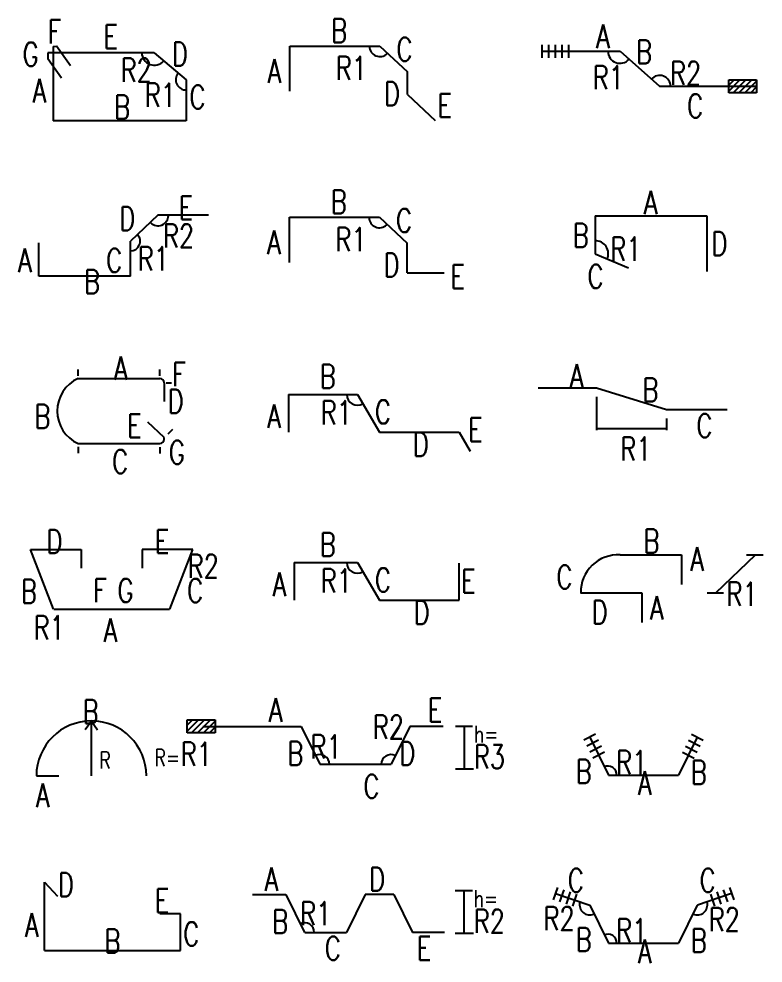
# Model space of a CAD drawing. Header units: millimetres. Extents: x -0.4 to 11.6, y -0.2 to 49.8.
# Drawn here: x 2.936 to 5.149, y 43.848 to 46.657 of the extents above; entities that cross this region are included whole.
import ezdxf
from ezdxf.enums import TextEntityAlignment as Align

# ---------------------------------------------------------------- set-up
doc = ezdxf.new("R2010")
doc.units = ezdxf.units.MM
doc.layers.add('SHOP', color=2, linetype='Continuous')
doc.layers.add('TEXTSHOP', color=3, linetype='Continuous')
doc.styles.add('ROMANS', font='romans.shx', dxfattribs={"width": 0.75, "bigfont": 'whgtxt.shx'})

# ---------------------------------------------------------------- blocks, each defined once
blk = doc.blocks.new('SSBAR_SHP_489')
at = {"color": 40}
for p, q in [((-0.1875, 0.0892), (-0.1488, 0.0475)), ((0.2165, -0.005), (0.155, -0.005)), ((0.2165, -0.1138), (0.2165, -0.005))]:
    blk.add_line(p, q, dxfattribs=at)
at = {"color": 2}
for q in [(-0.1875, 0.0892), (0.2165, -0.1138)]:
    blk.add_line((-0.1875, -0.1138), q, dxfattribs=at)
at = {"layer": 'TEXTSHOP', "color": 4, "style": 'ROMANS', "width": 0.75}
for tag, p in [('D', (-0.1473, 0.0466)), ('E', (0.1408, -0.0009)), ('C', (0.2253, -0.0999))]:
    blk.add_attdef(tag, p, '', height=0.07, dxfattribs=at)
blk.add_attdef('A', text='', height=0.07, dxfattribs=at).set_placement((-0.2048, -0.0734), align=Align.RIGHT)
blk.add_attdef('B', text='', height=0.07, dxfattribs=at).set_placement((0.0147, -0.1208), align=Align.CENTER)
blk = doc.blocks.new('SSBAR_SHP_490')
at = {"color": 0}
for p, q in [((-0.0482, 0.0676), (-0.0663, 0.0426)), ((-0.0482, -0.0948), (-0.0482, 0.0676)), ((-0.0482, 0.0676), (-0.0301, 0.0426))]:
    blk.add_line(p, q, dxfattribs=at)
at = {"color": 40}
blk.add_line((-0.2117, -0.0948), (-0.1454, -0.0948), dxfattribs=at)
blk.add_arc((-0.0482, -0.0948), 0.1635, 0, 180, dxfattribs=at)
at = {"layer": 'TEXTSHOP', "color": 3, "style": 'ROMANS', "width": 0.75}
blk.add_text('R', height=0.05, dxfattribs=at).set_placement((-0.0073, -0.0231), align=Align.TOP_CENTER)
blk.add_text('R=', height=0.05, dxfattribs=at).set_placement((0.1397, -0.0657))
at = {"layer": 'TEXTSHOP', "color": 4, "style": 'ROMANS', "width": 0.75}
blk.add_attdef('B', text='', height=0.07, dxfattribs=at).set_placement((-0.0504, 0.0614), align=Align.CENTER)
blk.add_attdef('R1', (0.2179, -0.0647), '', height=0.07, dxfattribs=at)
blk.add_attdef('A', text='', height=0.07, dxfattribs=at).set_placement((-0.1721, -0.1876), align=Align.RIGHT)
blk = doc.blocks.new('SSBAR_SHP_491')
at = {"color": 2}
for p, q in [((-0.2291, 0.0786), (-0.0787, 0.0786)), ((-0.0787, 0.0786), (-0.0787, 0.0231)), ((0.2534, 0.0786), (0.103, 0.0786)), ((0.103, 0.0786), (0.103, 0.0231))]:
    blk.add_line(p, q, dxfattribs=at)
at = {"layer": 'SHOP', "color": 2}
for p, q in [((-0.1607, -0.0994), (-0.2291, 0.0786)), ((0.185, -0.0994), (0.2534, 0.0786)), ((-0.1602, -0.0994), (0.1845, -0.0994))]:
    blk.add_line(p, q, dxfattribs=at)
at = {"layer": 'TEXTSHOP', "color": 4, "style": 'ROMANS', "width": 0.75}
for tag, p in [('D', (-0.1576, 0.0674)), ('E', (0.162, 0.0674))]:
    blk.add_attdef(tag, text='', height=0.07, dxfattribs=at).set_placement(p, align=Align.CENTER)
for tag, p in [('R2', (0.2384, -0.0061)), ('G', (0.0296, -0.0785)), ('C', (0.2366, -0.0787)), ('R1', (-0.2195, -0.1887)), ('A', (-0.0117, -0.1963))]:
    blk.add_attdef(tag, p, '', height=0.07, dxfattribs=at)
for tag, p in [('B', (-0.2102, -0.0809)), ('F', (-0.0022, -0.0785))]:
    blk.add_attdef(tag, text='', height=0.07, dxfattribs=at).set_placement(p, align=Align.RIGHT)
blk = doc.blocks.new('SSBAR_SHP_492')
at = {"color": 40}
for p, q in [((-0.0873, 0.0953), (-0.0873, 0.1138)), ((0.1549, 0.0953), (0.1549, 0.1138)), ((-0.0873, 0.0871), (0.1549, 0.0871)), ((0.1687, 0.074), (0.1687, 0.0187)), ((0.1738, 0.074), (0.1904, 0.074)), ((0.1687, -0.0881), (0.1195, -0.0429)), ((0.18, -0.0779), (0.1944, -0.0635)), ((-0.0873, -0.1064), (0.1549, -0.1064)), ((0.1687, -0.0932), (0.1687, -0.0881)), ((-0.0873, -0.1164), (-0.0873, -0.1349)), ((0.1549, -0.1171), (0.1549, -0.1355))]:
    blk.add_line(p, q, dxfattribs=at)
for centre, radius, start, end in [((-0.0434, -0.0096), 0.1062, 114.406, 245.594), ((0.1542, 0.0726), 0.0146, 5.4274, 87.3105), ((0.1542, -0.0918), 0.0146, 272.6895, 354.5726)]:
    blk.add_arc(centre, radius, start, end, dxfattribs=at)
at = {"layer": 'TEXTSHOP', "color": 4, "style": 'ROMANS', "width": 0.75}
for tag, p in [('A', (0.0397, 0.083)), ('C', (0.0372, -0.195))]:
    blk.add_attdef(tag, text='', height=0.07, dxfattribs=at).set_placement(p, align=Align.CENTER)
for tag, p in [('F', (0.1921, 0.0642)), ('D', (0.1789, -0.0156)), ('G', (0.1823, -0.1675))]:
    blk.add_attdef(tag, p, '', height=0.07, dxfattribs=at)
for tag, p in [('B', (-0.1701, -0.0605)), ('E', (0.1014, -0.0888))]:
    blk.add_attdef(tag, text='', height=0.07, dxfattribs=at).set_placement(p, align=Align.RIGHT)
blk = doc.blocks.new('SSBAR_SHP_493')
at = {"color": 40}
for p, q in [((-0.2048, -0.1085), (-0.2048, -0.0099)), ((0.0677, -0.1085), (-0.2048, -0.1085))]:
    blk.add_line(p, q, dxfattribs=at)
for centre, radius, start, end in [((0.1498, 0.0724), 0.0312, 226.0469, 358.7516), ((0.0678, -0.0046), 0.0291, 269.968, 42.0465)]:
    blk.add_arc(centre, radius, start, end, dxfattribs=at)
at = {"layer": 'SHOP', "color": 2}
for p, q in [((0.1498, 0.0724), (0.0678, -0.0046)), ((0.3002, 0.0724), (0.1498, 0.0724)), ((0.0677, -0.1085), (0.0678, -0.0046))]:
    blk.add_line(p, q, dxfattribs=at)
at = {"layer": 'TEXTSHOP', "color": 4, "style": 'ROMANS', "width": 0.75}
for tag, p in [('E', (0.2327, 0.0596)), ('B', (-0.0462, -0.1599))]:
    blk.add_attdef(tag, text='', height=0.07, dxfattribs=at).set_placement(p, align=Align.CENTER)
for tag, p in [('D', (0.0823, 0.0277)), ('A', (-0.2254, -0.0967)), ('C', (0.0434, -0.0967))]:
    blk.add_attdef(tag, text='', height=0.07, dxfattribs=at).set_placement(p, align=Align.RIGHT)
for tag, p in [('R2', (0.165, -0.0238)), ('R1', (0.0901, -0.0913))]:
    blk.add_attdef(tag, p, '', height=0.07, dxfattribs=at)
blk = doc.blocks.new('SSBAR_SHP_494')
at = {"color": 0}
for centre, radius, start, end in [((0.1389, 0.0559), 0.0371, 180.3407, 318.1311), ((0.2338, -0.0244), 0.0308, 141.186, 270.1464)]:
    blk.add_arc(centre, radius, start, end, dxfattribs=at)
at = {"layer": 'SHOP', "color": 2}
for p, q in [((-0.1614, 0.0744), (-0.1515, 0.0752)), ((-0.1614, 0.0744), (-0.1614, -0.1467)), ((-0.1104, 0.0171), (-0.1515, 0.0752)), ((-0.1778, 0.0559), (-0.1778, 0.0382)), ((0.1389, 0.0559), (-0.1778, 0.0559)), ((-0.1366, -0.0199), (-0.1778, 0.0382)), ((0.1389, 0.0559), (0.2338, -0.0244)), ((0.2338, -0.0244), (0.2338, -0.1467)), ((0.2338, -0.1467), (-0.1614, -0.1467))]:
    blk.add_line(p, q, dxfattribs=at)
at = {"layer": 'TEXTSHOP', "color": 4, "style": 'ROMANS', "width": 0.75}
for tag, p in [('F', (-0.1779, 0.0838)), ('D', (0.1916, 0.0169)), ('C', (0.2437, -0.1107))]:
    blk.add_attdef(tag, p, '', height=0.07, dxfattribs=at)
blk.add_attdef('E', text='', height=0.07, dxfattribs=at).set_placement((0.0096, 0.0689), align=Align.CENTER)
for tag, p in [('G', (-0.2052, 0.0163)), ('R2', (0.1314, -0.0304)), ('A', (-0.1819, -0.092)), ('R1', (0.2032, -0.105)), ('B', (0.0672, -0.1406))]:
    blk.add_attdef(tag, text='', height=0.07, dxfattribs=at).set_placement(p, align=Align.RIGHT)
blk = doc.blocks.new('SSBAR_SHP_589')
at = {"color": 0}
for p, q in [((0.2337, 0.0643), (0.2848, 0.0643)), ((0.2607, -0.0617), (0.2607, 0.0646)), ((0.2337, -0.0627), (0.2877, -0.0627))]:
    blk.add_line(p, q, dxfattribs=at)
blk.add_arc((-0.2142, -0.0602), 0.0288, 359.9469, 116.1324, dxfattribs=at)
at = {"layer": 'SHOP', "color": 2}
for p, q in [((-0.3688, 0.0524), (-0.2699, 0.0524)), ((-0.2699, 0.0524), (-0.2142, -0.0602)), ((-0.0337, 0.0524), (-0.0894, -0.0602)), ((0.051, 0.0524), (-0.0337, 0.0524)), ((0.051, 0.0524), (0.1067, -0.0602)), ((-0.2137, -0.0602), (-0.0894, -0.0602)), ((0.2018, -0.0602), (0.1067, -0.0602))]:
    blk.add_line(p, q, dxfattribs=at)
at = {"layer": 'TEXTSHOP', "color": 3, "style": 'ROMANS', "width": 0.75}
blk.add_text('h=', height=0.05, dxfattribs=at).set_placement((0.2889, 0.0151))
at = {"layer": 'TEXTSHOP', "color": 4, "style": 'ROMANS', "width": 0.75}
for tag, p in [('A', (-0.3127, 0.063)), ('D', (0.0015, 0.063)), ('C', (-0.1303, -0.1426)), ('E', (0.1408, -0.1426))]:
    blk.add_attdef(tag, text='', height=0.07, dxfattribs=at).set_placement(p, align=Align.CENTER)
for tag, p in [('R1', (-0.2274, -0.039)), ('R2', (0.289, -0.0619))]:
    blk.add_attdef(tag, p, '', height=0.07, dxfattribs=at)
blk.add_attdef('B', text='', height=0.07, dxfattribs=at).set_placement((-0.263, -0.0628), align=Align.RIGHT)
blk = doc.blocks.new('SSBAR_SHP_590')
at = {"color": 40}
for p, q in [((-0.5629, 0.0558), (-0.5471, 0.0715)), ((-0.5629, 0.0381), (-0.5294, 0.0715)), ((-0.5629, 0.0715), (-0.4799, 0.0715)), ((-0.5629, 0.0332), (-0.5629, 0.0715)), ((-0.5501, 0.0332), (-0.5118, 0.0715)), ((-0.5324, 0.0332), (-0.4941, 0.0715)), ((-0.5147, 0.0332), (-0.4799, 0.068)), ((-0.4799, 0.0715), (-0.4799, 0.0332)), ((-0.4799, 0.0332), (-0.5629, 0.0332)), ((-0.497, 0.0332), (-0.4799, 0.0503))]:
    blk.add_line(p, q, dxfattribs=at)
at = {"color": 0}
for p, q in [((0.2341, 0.0535), (0.2852, 0.0535)), ((0.2611, -0.0725), (0.2611, 0.0538)), ((0.2341, -0.0735), (0.2881, -0.0735))]:
    blk.add_line(p, q, dxfattribs=at)
for centre, start, end in [((-0.1691, -0.0602), 359.9469, 116.1324), ((0.0427, -0.0602), 63.8676, 180.0531)]:
    blk.add_arc(centre, 0.0288, start, end, dxfattribs=at)
at = {"layer": 'SHOP', "color": 2}
for p, q in [((-0.5169, 0.0524), (-0.2248, 0.0524)), ((-0.2248, 0.0524), (-0.1691, -0.0602)), ((0.0984, 0.0524), (0.0427, -0.0602)), ((0.1973, 0.0524), (0.0984, 0.0524)), ((-0.1686, -0.0602), (0.0427, -0.0602))]:
    blk.add_line(p, q, dxfattribs=at)
at = {"layer": 'TEXTSHOP', "color": 3, "style": 'ROMANS', "width": 0.75}
blk.add_text('h=', height=0.05, dxfattribs=at).set_placement((0.2892, 0.0043))
at = {"layer": 'TEXTSHOP', "color": 30, "true_color": 0xf8991e, "style": 'ROMANS', "width": 0.75}
for tag, p in [('O1', (-0.5629, 0.0792)), ('T1', (-0.4799, 0.0792))]:
    blk.add_attdef(tag, text='', height=0.05, dxfattribs=at).set_placement(p, align=Align.CENTER)
at = {"layer": 'TEXTSHOP', "color": 4, "style": 'ROMANS', "width": 0.75}
for tag, p in [('A', (-0.336, 0.0664)), ('E', (0.1738, 0.0664)), ('C', (-0.0156, -0.1608))]:
    blk.add_attdef(tag, text='', height=0.07, dxfattribs=at).set_placement(p, align=Align.CENTER)
for tag, p in [('R2', (0.0812, 0.0154)), ('B', (-0.2179, -0.0628))]:
    blk.add_attdef(tag, text='', height=0.07, dxfattribs=at).set_placement(p, align=Align.RIGHT)
at = {"layer": 'TEXTSHOP', "color": 30, "true_color": 0xf8991e, "style": 'ROMANS', "width": 0.75}
blk.add_attdef('COUPLER1', text='', height=0.05, dxfattribs=at).set_placement((-0.5214, 0.0256), align=Align.TOP_CENTER)
at = {"layer": 'TEXTSHOP', "color": 4, "style": 'ROMANS', "width": 0.75}
for tag, p in [('R1', (-0.1963, -0.0429)), ('D', (0.0676, -0.063)), ('R3', (0.2894, -0.0727))]:
    blk.add_attdef(tag, p, '', height=0.07, dxfattribs=at)
blk = doc.blocks.new('SSBAR_SHP_591')
at = {"color": 2}
blk.add_line((0.245, -0.0726), (0.245, 0.0376), dxfattribs=at)
at = {"color": 0}
blk.add_arc((-0.057, 0.0399), 0.032, 181.1755, 300.1299, dxfattribs=at)
at = {"layer": 'SHOP', "color": 2}
for p, q in [((-0.2457, 0.0399), (-0.057, 0.0399)), ((-0.2457, 0.0399), (-0.2457, -0.0726)), ((-0.057, 0.0399), (0.0088, -0.0726)), ((0.0088, -0.0726), (0.245, -0.0726))]:
    blk.add_line(p, q, dxfattribs=at)
at = {"layer": 'TEXTSHOP', "color": 4, "style": 'ROMANS', "width": 0.75}
for tag, p in [('B', (-0.1452, 0.0585)), ('D', (0.1341, -0.1439))]:
    blk.add_attdef(tag, text='', height=0.07, dxfattribs=at).set_placement(p, align=Align.CENTER)
for tag, p in [('A', (-0.2686, -0.0599)), ('R1', (-0.0736, -0.0493))]:
    blk.add_attdef(tag, text='', height=0.07, dxfattribs=at).set_placement(p, align=Align.RIGHT)
for tag, p in [('C', (-0.0049, -0.0471)), ('E', (0.2514, -0.0508))]:
    blk.add_attdef(tag, p, '', height=0.07, dxfattribs=at)
blk = doc.blocks.new('SSBAR_SHP_592')
at = {"color": 0}
blk.add_arc((-0.057, 0.0399), 0.032, 181.1755, 300.1299, dxfattribs=at)
at = {"layer": 'SHOP', "color": 2}
for p, q in [((-0.2617, 0.0399), (-0.057, 0.0399)), ((-0.2617, 0.0399), (-0.2617, -0.0726)), ((-0.057, 0.0399), (0.0088, -0.0726)), ((0.0088, -0.0726), (0.245, -0.0726)), ((0.245, -0.0726), (0.2779, -0.1289))]:
    blk.add_line(p, q, dxfattribs=at)
at = {"layer": 'TEXTSHOP', "color": 4, "style": 'ROMANS', "width": 0.75}
for tag, p in [('B', (-0.1452, 0.0585)), ('D', (0.1316, -0.1439))]:
    blk.add_attdef(tag, text='', height=0.07, dxfattribs=at).set_placement(p, align=Align.CENTER)
for tag, p in [('A', (-0.2846, -0.0599)), ('R1', (-0.0736, -0.0493))]:
    blk.add_attdef(tag, text='', height=0.07, dxfattribs=at).set_placement(p, align=Align.RIGHT)
for tag, p in [('C', (-0.0049, -0.0471)), ('E', (0.2723, -0.0999))]:
    blk.add_attdef(tag, p, '', height=0.07, dxfattribs=at)
blk = doc.blocks.new('SSBAR_SHP_593')
at = {"color": 40}
blk.add_line((0.0905, -0.0991), (0.2007, -0.0991), dxfattribs=at)
blk.add_arc((0.0084, 0.0667), 0.0312, 181.2484, 313.9531, dxfattribs=at)
at = {"layer": 'SHOP', "color": 2}
for p, q in [((-0.259, 0.0667), (0.0084, 0.0667)), ((-0.259, -0.0676), (-0.259, 0.0667)), ((0.0084, 0.0667), (0.0905, -0.0103)), ((0.0905, -0.0991), (0.0905, -0.0103))]:
    blk.add_line(p, q, dxfattribs=at)
at = {"layer": 'TEXTSHOP', "color": 4, "style": 'ROMANS', "width": 0.75}
blk.add_attdef('B', text='', height=0.07, dxfattribs=at).set_placement((-0.1125, 0.0776), align=Align.CENTER)
for tag, p in [('C', (0.0577, 0.022)), ('E', (0.2198, -0.1452))]:
    blk.add_attdef(tag, p, '', height=0.07, dxfattribs=at)
for tag, p in [('R1', (-0.0301, -0.034)), ('A', (-0.2848, -0.0428)), ('D', (0.0682, -0.1101))]:
    blk.add_attdef(tag, text='', height=0.07, dxfattribs=at).set_placement(p, align=Align.RIGHT)
blk = doc.blocks.new('SSBAR_SHP_594')
at = {"color": 40}
blk.add_arc((0.0097, 0.0757), 0.0312, 181.2484, 313.9531, dxfattribs=at)
at = {"layer": 'SHOP', "color": 2}
for p, q in [((-0.2577, 0.0757), (0.0097, 0.0757)), ((-0.2577, -0.0586), (-0.2577, 0.0757)), ((0.0097, 0.0757), (0.0918, -0.0013)), ((0.0918, -0.0683), (0.0918, -0.0013)), ((0.0918, -0.0683), (0.1738, -0.1453))]:
    blk.add_line(p, q, dxfattribs=at)
at = {"layer": 'TEXTSHOP', "color": 4, "style": 'ROMANS', "width": 0.75}
blk.add_attdef('B', text='', height=0.07, dxfattribs=at).set_placement((-0.1112, 0.0866), align=Align.CENTER)
for tag, p in [('C', (0.059, 0.031)), ('E', (0.1812, -0.1362))]:
    blk.add_attdef(tag, p, '', height=0.07, dxfattribs=at)
for tag, p in [('A', (-0.2835, -0.0337)), ('R1', (-0.0289, -0.025)), ('D', (0.0695, -0.1011))]:
    blk.add_attdef(tag, text='', height=0.07, dxfattribs=at).set_placement(p, align=Align.RIGHT)
blk = doc.blocks.new('SSBAR_SHP_689')
at = {"color": 40}
for p, q in [((-0.2625, 0.0733), (-0.2748, 0.037)), ((-0.2435, 0.0668), (-0.2559, 0.0305)), ((-0.2246, 0.0604), (-0.2369, 0.0241)), ((0.2115, 0.0604), (0.2238, 0.0241)), ((0.2304, 0.0668), (0.2428, 0.0305)), ((0.2494, 0.0733), (0.2617, 0.037)), ((-0.2057, 0.0539), (-0.218, 0.0176)), ((0.1926, 0.0539), (0.2049, 0.0176))]:
    blk.add_line(p, q, dxfattribs=at)
at = {"color": 0}
for centre, radius, start, end in [((-0.1666, 0.0217), 0.03, 164.7028, 294.849), ((0.1535, 0.0217), 0.03, 245.151, 15.2972), ((-0.1124, -0.0922), 0.0266, 357.6156, 116.5795)]:
    blk.add_arc(centre, radius, start, end, dxfattribs=at)
at = {"layer": 'SHOP', "color": 2}
for p, q in [((-0.2686, 0.0551), (-0.1666, 0.0203)), ((0.2555, 0.0551), (0.1535, 0.0203)), ((-0.1666, 0.0203), (-0.1109, -0.0922)), ((0.1531, 0.0203), (0.0973, -0.0922)), ((-0.1104, -0.0922), (0.0973, -0.0922))]:
    blk.add_line(p, q, dxfattribs=at)
at = {"layer": 'TEXTSHOP', "color": 4, "style": 'ROMANS', "width": 0.75}
for tag, p in [('C', (-0.1127, 0.0596)), ('R2', (-0.2114, -0.0539)), ('B', (-0.1607, -0.1165))]:
    blk.add_attdef(tag, text='', height=0.07, dxfattribs=at).set_placement(p, align=Align.RIGHT)
for tag, p in [('C', (0.095, 0.0596)), ('R2', (0.1876, -0.0567)), ('R1', (-0.0877, -0.0895)), ('B', (0.1345, -0.1194))]:
    blk.add_attdef(tag, p, '', height=0.07, dxfattribs=at)
at = {"layer": 'TEXTSHOP', "color": 30, "true_color": 0xf8991e, "style": 'ROMANS', "width": 0.75}
blk.add_attdef('COUPLER1', text='', height=0.05, dxfattribs=at).set_placement((-0.2822, 0.0299), align=Align.BOTTOM_RIGHT)
blk.add_attdef('COUPLER2', text='', height=0.05, dxfattribs=at).set_placement((0.265, 0.0299), align=Align.BOTTOM_LEFT)
at = {"layer": 'TEXTSHOP', "color": 4, "style": 'ROMANS', "width": 0.75}
blk.add_attdef('A', text='', height=0.07, dxfattribs=at).set_placement((-0.0026, -0.1516), align=Align.CENTER)
blk = doc.blocks.new('SSBAR_SHP_690')
at = {"color": 40}
for p, q in [((-0.1495, 0.029), (-0.1837, 0.0117)), ((0.1364, 0.029), (0.1706, 0.0117)), ((-0.1405, 0.0111), (-0.1747, -0.0061)), ((0.1274, 0.0111), (0.1616, -0.0061)), ((-0.1315, -0.0068), (-0.1657, -0.024)), ((-0.1225, -0.0246), (-0.1568, -0.0419)), ((0.1094, -0.0246), (0.1437, -0.0419)), ((0.1184, -0.0068), (0.1526, -0.024))]:
    blk.add_line(p, q, dxfattribs=at)
at = {"color": 0}
blk.add_arc((-0.1124, -0.0922), 0.0266, 357.6156, 116.5795, dxfattribs=at)
at = {"layer": 'SHOP', "color": 2}
for p, q in [((-0.1666, 0.0203), (-0.1109, -0.0922)), ((0.1531, 0.0203), (0.0973, -0.0922)), ((-0.1104, -0.0922), (0.0973, -0.0922))]:
    blk.add_line(p, q, dxfattribs=at)
at = {"layer": 'TEXTSHOP', "color": 30, "true_color": 0xf8991e, "style": 'ROMANS', "width": 0.75}
for tag, p in [('COUPLER1', (-0.1666, 0.0345)), ('COUPLER2', (0.1531, 0.0365))]:
    blk.add_attdef(tag, text='', height=0.05, dxfattribs=at).set_placement(p, align=Align.BOTTOM_CENTER)
at = {"layer": 'TEXTSHOP', "color": 4, "style": 'ROMANS', "width": 0.75}
for tag, p in [('R1', (-0.0877, -0.0895)), ('B', (0.1345, -0.1194))]:
    blk.add_attdef(tag, p, '', height=0.07, dxfattribs=at)
blk.add_attdef('B', text='', height=0.07, dxfattribs=at).set_placement((-0.1607, -0.1165), align=Align.RIGHT)
blk.add_attdef('A', text='', height=0.07, dxfattribs=at).set_placement((-0.0026, -0.1507), align=Align.CENTER)
blk = doc.blocks.new('SSBAR_SHP_691')
at = {"color": 40}
for p, q in [((0.1064, 0.0625), (0.1064, -0.0258)), ((0.2087, -0.05), (0.3263, 0.0625)), ((0.3, 0.0625), (0.3491, 0.0625)), ((-0.0111, -0.05), (-0.0111, -0.1383)), ((0.1825, -0.05), (0.2315, -0.05))]:
    blk.add_line(p, q, dxfattribs=at)
blk.add_arc((-0.0819, -0.0488), 0.1115, 86.9046, 180.5964, dxfattribs=at)
at = {"layer": 'SHOP', "color": 2}
for p, q in [((-0.0759, 0.0625), (0.1064, 0.0625)), ((-0.1934, -0.05), (-0.0111, -0.05))]:
    blk.add_line(p, q, dxfattribs=at)
at = {"layer": 'TEXTSHOP', "color": 4, "style": 'ROMANS', "width": 0.75}
for tag, p in [('B', (0.0174, 0.0686)), ('D', (-0.1367, -0.1429))]:
    blk.add_attdef(tag, text='', height=0.07, dxfattribs=at).set_placement(p, align=Align.CENTER)
for tag, p in [('A', (0.1325, 0.0155)), ('R1', (0.2405, -0.0887)), ('A', (0.0131, -0.13))]:
    blk.add_attdef(tag, p, '', height=0.07, dxfattribs=at)
blk.add_attdef('C', text='', height=0.07, dxfattribs=at).set_placement((-0.2183, -0.0383), align=Align.RIGHT)
blk = doc.blocks.new('SSBAR_SHP_692')
at = {"color": 40}
for p, q in [((-0.3193, 0.0597), (-0.1467, 0.0597)), ((-0.1467, 0.0597), (0.0616, -0.0054)), ((0.0616, -0.0054), (0.242, -0.0054))]:
    blk.add_line(p, q, dxfattribs=at)
at = {"color": 7}
for p, q in [((-0.1467, 0.0329), (-0.1467, -0.0668)), ((0.0616, -0.0322), (0.0616, -0.0668)), ((-0.1467, -0.0614), (0.0616, -0.0614))]:
    blk.add_line(p, q, dxfattribs=at)
at = {"layer": 'TEXTSHOP', "color": 4, "style": 'ROMANS', "width": 0.75}
blk.add_attdef('A', text='', height=0.07, dxfattribs=at).set_placement((-0.1849, 0.0594), align=Align.RIGHT)
for tag, p in [('B', (-0.0094, 0.0185)), ('C', (0.1509, -0.0882))]:
    blk.add_attdef(tag, p, '', height=0.07, dxfattribs=at)
blk.add_attdef('R1', text='', height=0.07, dxfattribs=at).set_placement((-0.0293, -0.1572), align=Align.CENTER)
blk = doc.blocks.new('SSBAR_SHP_693')
at = {"color": 2}
blk.add_line((-0.1507, -0.0417), (-0.0508, -0.0839), dxfattribs=at)
at = {"color": 40}
blk.add_arc((-0.1491, -0.0416), 0.0379, 335.4579, 92.2245, dxfattribs=at)
at = {"layer": 'SHOP', "color": 2}
for p, q in [((-0.1507, 0.0704), (-0.1507, -0.0417)), ((-0.1507, 0.0704), (0.1821, 0.0704)), ((0.1821, 0.0704), (0.1821, -0.0946))]:
    blk.add_line(p, q, dxfattribs=at)
at = {"layer": 'TEXTSHOP', "color": 4, "style": 'ROMANS', "width": 0.75}
blk.add_attdef('A', text='', height=0.07, dxfattribs=at).set_placement((0.0148, 0.0756), align=Align.CENTER)
for tag, p in [('B', (-0.1694, -0.0222)), ('C', (-0.1255, -0.1443))]:
    blk.add_attdef(tag, text='', height=0.07, dxfattribs=at).set_placement(p, align=Align.RIGHT)
for tag, p in [('R1', (-0.1051, -0.0625)), ('D', (0.1959, -0.0467))]:
    blk.add_attdef(tag, p, '', height=0.07, dxfattribs=at)
blk = doc.blocks.new('SSBAR_SHP_694')
at = {"color": 40}
for p, q in [((-0.3092, 0.0794), (-0.3092, 0.0411)), ((-0.3092, 0.0603), (-0.0763, 0.0603)), ((-0.2892, 0.0794), (-0.2892, 0.0411)), ((-0.2692, 0.0794), (-0.2692, 0.0411)), ((-0.2492, 0.0794), (-0.2492, 0.0411)), ((-0.2292, 0.0794), (-0.2292, 0.0411)), ((-0.0763, 0.0603), (0.0414, -0.0439)), ((0.2468, -0.0405), (0.2626, -0.0247)), ((0.2468, -0.0581), (0.2803, -0.0247)), ((0.2468, -0.0247), (0.3298, -0.0247)), ((0.2468, -0.063), (0.2468, -0.0247)), ((0.2596, -0.063), (0.2979, -0.0247)), ((0.2773, -0.063), (0.3156, -0.0247)), ((0.3298, -0.0247), (0.3298, -0.063)), ((0.0414, -0.0439), (0.3298, -0.0439)), ((0.295, -0.063), (0.3298, -0.0282)), ((0.3126, -0.063), (0.3298, -0.0459)), ((0.3298, -0.063), (0.2468, -0.063))]:
    blk.add_line(p, q, dxfattribs=at)
for centre, radius, start, end in [((-0.0763, 0.0603), 0.0358, 180.4107, 317.4344), ((0.0414, -0.0439), 0.0325, 359.5379, 140.8526)]:
    blk.add_arc(centre, radius, start, end, dxfattribs=at)
at = {"layer": 'TEXTSHOP', "color": 4, "style": 'ROMANS', "width": 0.75}
for tag, p in [('A', (-0.1067, 0.0699)), ('R1', (-0.0459, -0.0526))]:
    blk.add_attdef(tag, text='', height=0.07, dxfattribs=at).set_placement(p, align=Align.RIGHT)
for tag, p in [('B', (-0.0286, 0.0236)), ('R2', (0.0725, -0.04))]:
    blk.add_attdef(tag, p, '', height=0.07, dxfattribs=at)
at = {"layer": 'TEXTSHOP', "color": 30, "true_color": 0xf8991e, "style": 'ROMANS', "width": 0.75}
for tag, p in [('T2', (0.2883, -0.0171)), ('O2', (0.3713, -0.0171))]:
    blk.add_attdef(tag, text='', height=0.05, dxfattribs=at).set_placement(p, align=Align.CENTER)
for tag, p in [('COUPLER1', (-0.3216, 0.0211)), ('COUPLER2', (0.3622, -0.0706))]:
    blk.add_attdef(tag, text='', height=0.05, dxfattribs=at).set_placement(p, align=Align.TOP_CENTER)
at = {"layer": 'TEXTSHOP', "color": 4, "style": 'ROMANS', "width": 0.75}
blk.add_attdef('C', text='', height=0.07, dxfattribs=at).set_placement((0.0915, -0.1374), align=Align.CENTER)

msp = doc.modelspace()

# ---------------------------------------------------------------- block references
for name, p, values in [('SSBAR_SHP_494', (3.2, 46.5), {'R1': 'R1', 'R2': 'R2', 'D': 'D', 'C': 'C', 'F': 'F', 'B': 'B', 'E': 'E', 'A': 'A', 'G': 'G'}), ('SSBAR_SHP_594', (4, 46.5), {'E': 'E', 'R1': 'R1', 'C': 'C', 'D': 'D', 'B': 'B', 'A': 'A'}), ('SSBAR_SHP_593', (4, 46), {'E': 'E', 'R1': 'R1', 'C': 'C', 'D': 'D', 'B': 'B', 'A': 'A'}), ('SSBAR_SHP_693', (4.8, 46), {'R1': 'R1', 'C': 'C', 'B': 'B', 'A': 'A', 'D': 'D'}), ('SSBAR_SHP_493', (3.2, 46), {'A': 'A', 'B': 'B', 'R1': 'R1', 'R2': 'R2', 'D': 'D', 'C': 'C', 'E': 'E'}), ('SSBAR_SHP_492', (3.2, 45.5), {'F': 'F', 'E': 'E', 'G': 'G', 'C': 'C', 'A': 'A', 'D': 'D', 'B': 'B'}), ('SSBAR_SHP_592', (4, 45.5), {'E': 'E', 'R1': 'R1', 'C': 'C', 'D': 'D', 'B': 'B', 'A': 'A'}), ('SSBAR_SHP_692', (4.8, 45.5), {'R1': 'R1', 'B': 'B', 'A': 'A', 'C': 'C'}), ('SSBAR_SHP_491', (3.2, 45), {'F': 'F', 'G': 'G', 'E': 'E', 'A': 'A', 'C': 'C', 'R2': 'R2', 'R1': 'R1', 'D': 'D', 'B': 'B'}), ('SSBAR_SHP_591', (4, 45), {'E': 'E', 'R1': 'R1', 'C': 'C', 'D': 'D', 'B': 'B', 'A': 'A'}), ('SSBAR_SHP_490', (3.2, 44.5), {'R1': 'R1', 'A': 'A', 'B': 'B'}), ('SSBAR_SHP_489', (3.2, 44), {'E': 'E', 'B': 'B', 'A': 'A', 'D': 'D', 'C': 'C'}), ('SSBAR_SHP_589', (4, 44), {'R2': 'R2', 'E': 'E', 'R1': 'R1', 'D': 'D', 'C': 'C', 'B': 'B', 'A': 'A'})]:
    msp.add_blockref(name, p).add_auto_attribs(values)
ref = msp.add_blockref('SSBAR_SHP_694', (4.8, 46.5))
ref.add_attrib('R2', 'R2', (4.8725, 46.46), dxfattribs={"layer": 'TEXTSHOP', "color": 4, "height": 0.07, "style": 'ROMANS', "width": 0.75})
ref.add_attrib('R1', 'R1', dxfattribs={"layer": 'TEXTSHOP', "color": 4, "height": 0.07, "style": 'ROMANS', "width": 0.75}).set_placement((4.7352, 46.4474), align=Align.RIGHT)
ref.add_attrib('B', 'B', (4.7714, 46.5236), dxfattribs={"layer": 'TEXTSHOP', "color": 4, "height": 0.07, "style": 'ROMANS', "width": 0.75})
ref.add_attrib('A', 'A', dxfattribs={"layer": 'TEXTSHOP', "color": 4, "height": 0.07, "style": 'ROMANS', "width": 0.75}).set_placement((4.6933, 46.5699), align=Align.RIGHT)
ref.add_attrib('C', 'C', dxfattribs={"layer": 'TEXTSHOP', "color": 4, "height": 0.07, "style": 'ROMANS', "width": 0.75}).set_placement((4.947, 46.3626), align=Align.CENTER)
ref = msp.add_blockref('SSBAR_SHP_691', (4.8, 45))
ref.add_attrib('R1', 'R1', (5.0405, 44.9113), dxfattribs={"layer": 'TEXTSHOP', "color": 4, "height": 0.07, "style": 'ROMANS', "width": 0.75})
ref.add_attrib('D', 'D', dxfattribs={"layer": 'TEXTSHOP', "color": 4, "height": 0.07, "style": 'ROMANS', "width": 0.75}).set_placement((4.6633, 44.8571), align=Align.CENTER)
ref.add_attrib('A', 'A', (4.8131, 44.87), dxfattribs={"layer": 'TEXTSHOP', "color": 4, "height": 0.07, "style": 'ROMANS', "width": 0.75})
ref.add_attrib('A', 'A', (4.9325, 45.0155), dxfattribs={"layer": 'TEXTSHOP', "color": 4, "height": 0.07, "style": 'ROMANS', "width": 0.75})
ref.add_attrib('B', 'B', dxfattribs={"layer": 'TEXTSHOP', "color": 4, "height": 0.07, "style": 'ROMANS', "width": 0.75}).set_placement((4.8174, 45.0686), align=Align.CENTER)
ref.add_attrib('C', 'C', dxfattribs={"layer": 'TEXTSHOP', "color": 4, "height": 0.07, "style": 'ROMANS', "width": 0.75}).set_placement((4.5817, 44.9617), align=Align.RIGHT)
ref = msp.add_blockref('SSBAR_SHP_590', (4, 44.5))
ref.add_attrib('R3', 'R3', (4.2894, 44.4273), dxfattribs={"layer": 'TEXTSHOP', "color": 4, "height": 0.07, "style": 'ROMANS', "width": 0.75})
ref.add_attrib('R2', 'R2', dxfattribs={"layer": 'TEXTSHOP', "color": 4, "height": 0.07, "style": 'ROMANS', "width": 0.75}).set_placement((4.0812, 44.5154), align=Align.RIGHT)
ref.add_attrib('R1', 'R1', (3.8037, 44.4571), dxfattribs={"layer": 'TEXTSHOP', "color": 4, "height": 0.07, "style": 'ROMANS', "width": 0.75})
ref.add_attrib('E', 'E', dxfattribs={"layer": 'TEXTSHOP', "color": 4, "height": 0.07, "style": 'ROMANS', "width": 0.75}).set_placement((4.1738, 44.5664), align=Align.CENTER)
ref.add_attrib('C', 'C', dxfattribs={"layer": 'TEXTSHOP', "color": 4, "height": 0.07, "style": 'ROMANS', "width": 0.75}).set_placement((3.9844, 44.3392), align=Align.CENTER)
ref.add_attrib('D', 'D', (4.0676, 44.437), dxfattribs={"layer": 'TEXTSHOP', "color": 4, "height": 0.07, "style": 'ROMANS', "width": 0.75})
ref.add_attrib('B', 'B', dxfattribs={"layer": 'TEXTSHOP', "color": 4, "height": 0.07, "style": 'ROMANS', "width": 0.75}).set_placement((3.7821, 44.4372), align=Align.RIGHT)
ref.add_attrib('A', 'A', dxfattribs={"layer": 'TEXTSHOP', "color": 4, "height": 0.07, "style": 'ROMANS', "width": 0.75}).set_placement((3.6998, 44.5664), align=Align.CENTER)
ref = msp.add_blockref('SSBAR_SHP_690', (4.8, 44.5))
ref.add_attrib('B', 'B', (4.9345, 44.3806), dxfattribs={"layer": 'TEXTSHOP', "color": 4, "height": 0.07, "style": 'ROMANS', "width": 0.75})
ref.add_attrib('R1', 'R1', (4.7123, 44.4105), dxfattribs={"layer": 'TEXTSHOP', "color": 4, "height": 0.07, "style": 'ROMANS', "width": 0.75})
ref.add_attrib('A', 'A', dxfattribs={"layer": 'TEXTSHOP', "color": 4, "height": 0.07, "style": 'ROMANS', "width": 0.75}).set_placement((4.7974, 44.3493), align=Align.CENTER)
ref.add_attrib('B', 'B', dxfattribs={"layer": 'TEXTSHOP', "color": 4, "height": 0.07, "style": 'ROMANS', "width": 0.75}).set_placement((4.6393, 44.3835), align=Align.RIGHT)
ref = msp.add_blockref('SSBAR_SHP_689', (4.8, 44))
ref.add_attrib('R2', 'R2', (4.9876, 43.9433), dxfattribs={"layer": 'TEXTSHOP', "color": 4, "height": 0.07, "style": 'ROMANS', "width": 0.75})
ref.add_attrib('B', 'B', (4.9345, 43.8806), dxfattribs={"layer": 'TEXTSHOP', "color": 4, "height": 0.07, "style": 'ROMANS', "width": 0.75})
ref.add_attrib('C', 'C', (4.9605, 44.0596), dxfattribs={"layer": 'TEXTSHOP', "color": 4, "height": 0.07, "style": 'ROMANS', "width": 0.75})
ref.add_attrib('R1', 'R1', (4.7123, 43.9105), dxfattribs={"layer": 'TEXTSHOP', "color": 4, "height": 0.07, "style": 'ROMANS', "width": 0.75})
ref.add_attrib('R2', 'R2', dxfattribs={"layer": 'TEXTSHOP', "color": 4, "height": 0.07, "style": 'ROMANS', "width": 0.75}).set_placement((4.5886, 43.9461), align=Align.RIGHT)
ref.add_attrib('A', 'A', dxfattribs={"layer": 'TEXTSHOP', "color": 4, "height": 0.07, "style": 'ROMANS', "width": 0.75}).set_placement((4.7974, 43.8484), align=Align.CENTER)
ref.add_attrib('B', 'B', dxfattribs={"layer": 'TEXTSHOP', "color": 4, "height": 0.07, "style": 'ROMANS', "width": 0.75}).set_placement((4.6393, 43.8835), align=Align.RIGHT)
ref.add_attrib('C', 'C', dxfattribs={"layer": 'TEXTSHOP', "color": 4, "height": 0.07, "style": 'ROMANS', "width": 0.75}).set_placement((4.6161, 44.0596), align=Align.RIGHT)

doc.saveas('drawing.dxf')
